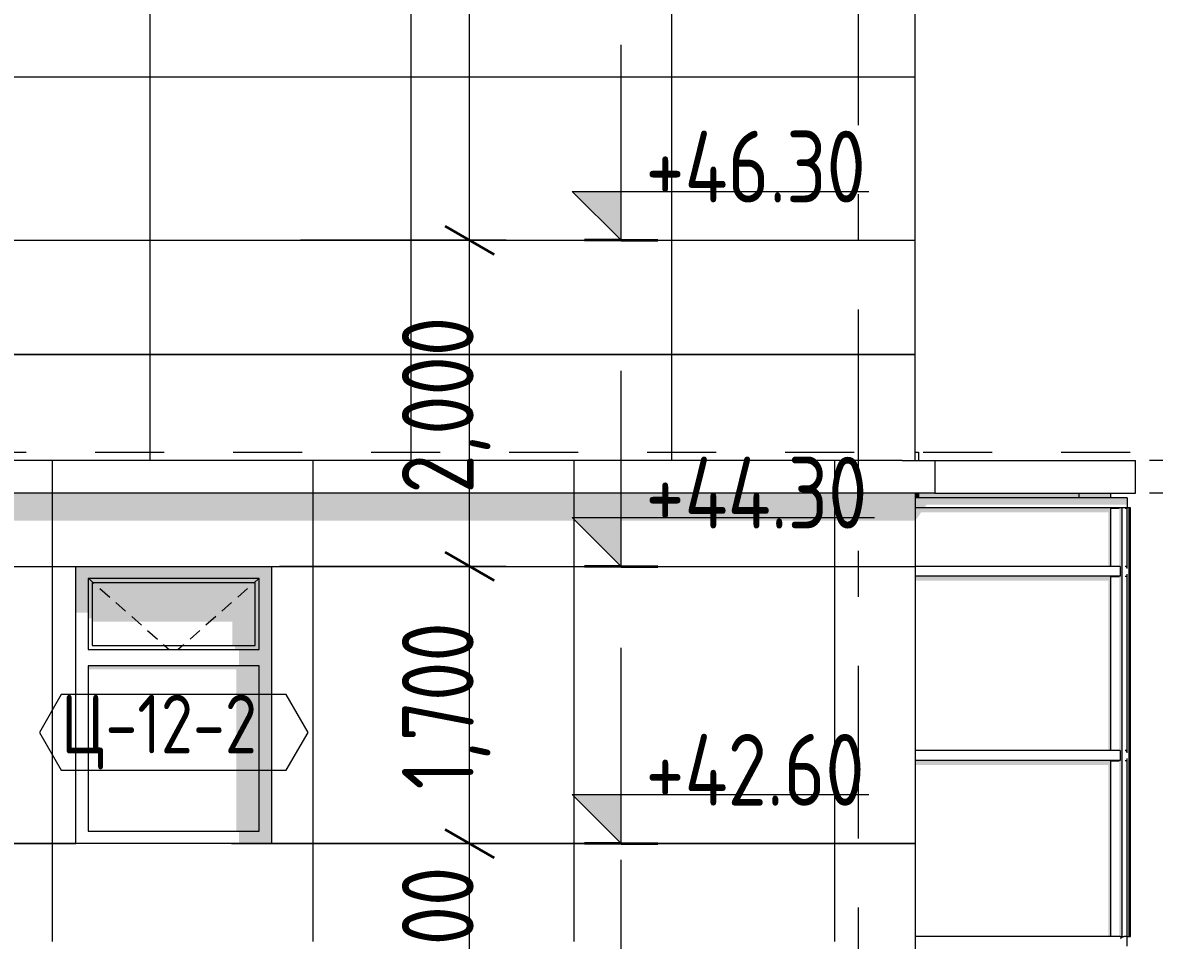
# Model space of a CAD drawing. Header units: millimetres. Extents: x 18162 to 7085488, y 72188 to 247925.
# Drawn here: x 6571877 to 6578820, y 152348 to 157977 of the extents above; entities that cross this region are included whole.
import ezdxf
from ezdxf.enums import TextEntityAlignment as Align

# ---------------------------------------------------------------- set-up
doc = ezdxf.new("R2010")
doc.units = ezdxf.units.MM
doc.header["$MEASUREMENT"] = 0
doc.linetypes.add('Dashed', pattern=[423.333333, 211.666667, -211.666667])
doc.linetypes.add('Double Dashed', pattern=[1093.611073, 529.166651, -211.666656, 141.111112, -211.666656])
for name, color, linetype in [('Archicad Windows', 7, 'Continuous'), ('Finish - Wall', 7, 'Continuous'), ('Structural - Bearing', 7, 'Continuous'), ('Structural - Grid', 7, 'Continuous')]:
    doc.layers.add(name, color=color, linetype=linetype)
doc.styles.add('GENERATED_STYLE_3', font='', dxfattribs={"width": 0.8})
doc.styles.get('GENERATED_STYLE_3').set_extended_font_data('ISOCPEUR MON')
doc.dimstyles.new('GENERATED_STYLE__32', dxfattribs={"dimtxt": 440.00001, "dimasz": 228, "dimexe": 0.18, "dimexo": 50, "dimgap": 0, "dimtad": 1, "dimdec": 0, "dimzin": 0, "dimdsep": 46, "dimtxsty": 'GENERATED_STYLE_3', "dimblk": 'ARROWHEAD_2', "dimblk1": 'ARROWHEAD_2', "dimblk2": 'ARROWHEAD_2', "dimcen": 0.09, "dimclrd": 13, "dimclre": 13, "dimclrt": 13, "dimadec": 0, "dimazin": 0, "dimtfac": 1, "dimtdec": 4, "dimtmove": 0, "dimatfit": 3, "dimfxl": 1, "dimtolj": 1, "dimtzin": 0, "dimarcsym": 0})
doc.dimstyles.new('GENERATED_STYLE__33', dxfattribs={"dimtxt": 440.00001, "dimasz": 228, "dimexe": 0.18, "dimexo": 20220.414063, "dimgap": 0, "dimtad": 1, "dimdec": 0, "dimzin": 0, "dimdsep": 46, "dimtxsty": 'GENERATED_STYLE_3', "dimblk": 'ARROWHEAD_2', "dimblk1": 'ARROWHEAD_2', "dimblk2": 'ARROWHEAD_2', "dimcen": 0.09, "dimclrd": 13, "dimclre": 13, "dimclrt": 13, "dimadec": 0, "dimazin": 0, "dimtfac": 1, "dimtdec": 4, "dimtmove": 0, "dimatfit": 3, "dimfxl": 1, "dimtolj": 1, "dimtzin": 0, "dimarcsym": 0})
doc.dimstyles.new('GENERATED_STYLE__35', dxfattribs={"dimtxt": 440.00001, "dimasz": 228, "dimexe": 0.18, "dimexo": 20340.684391, "dimgap": 0, "dimtad": 1, "dimdec": 0, "dimzin": 0, "dimdsep": 46, "dimtxsty": 'GENERATED_STYLE_3', "dimblk": 'ARROWHEAD_2', "dimblk1": 'ARROWHEAD_2', "dimblk2": 'ARROWHEAD_2', "dimcen": 0.09, "dimclrd": 13, "dimclre": 13, "dimclrt": 13, "dimadec": 0, "dimazin": 0, "dimtfac": 1, "dimtdec": 4, "dimtmove": 0, "dimatfit": 3, "dimfxl": 1, "dimtolj": 1, "dimtzin": 0, "dimarcsym": 0})
doc.dimstyles.new('GENERATED_STYLE__36', dxfattribs={"dimtxt": 440.00001, "dimasz": 228, "dimexe": 0.18, "dimexo": 20340.414114, "dimgap": 0, "dimtad": 1, "dimdec": 0, "dimzin": 0, "dimdsep": 46, "dimtxsty": 'GENERATED_STYLE_3', "dimblk": 'ARROWHEAD_2', "dimblk1": 'ARROWHEAD_2', "dimblk2": 'ARROWHEAD_2', "dimcen": 0.09, "dimclrd": 13, "dimclre": 13, "dimclrt": 13, "dimadec": 0, "dimazin": 0, "dimtfac": 1, "dimtdec": 4, "dimtmove": 0, "dimatfit": 3, "dimfxl": 1, "dimtolj": 1, "dimtzin": 0, "dimarcsym": 0})
doc.dimstyles.new('GENERATED_STYLE__39', dxfattribs={"dimtxt": 440.00001, "dimasz": 228, "dimexe": 0.18, "dimexo": 20256.234337, "dimgap": 0, "dimtad": 1, "dimdec": 0, "dimzin": 0, "dimdsep": 46, "dimtxsty": 'GENERATED_STYLE_3', "dimblk": 'ARROWHEAD_2', "dimblk1": 'ARROWHEAD_2', "dimblk2": 'ARROWHEAD_2', "dimcen": 0.09, "dimclrd": 13, "dimclre": 13, "dimclrt": 13, "dimadec": 0, "dimazin": 0, "dimtfac": 1, "dimtdec": 4, "dimtmove": 0, "dimatfit": 3, "dimfxl": 1, "dimtolj": 1, "dimtzin": 0, "dimarcsym": 0})
doc.dimstyles.new('GENERATED_STYLE__40', dxfattribs={"dimtxt": 440.00001, "dimasz": 228, "dimexe": 0.18, "dimexo": 20255.964059, "dimgap": 0, "dimtad": 1, "dimdec": 0, "dimzin": 0, "dimdsep": 46, "dimtxsty": 'GENERATED_STYLE_3', "dimblk": 'ARROWHEAD_2', "dimblk1": 'ARROWHEAD_2', "dimblk2": 'ARROWHEAD_2', "dimcen": 0.09, "dimclrd": 13, "dimclre": 13, "dimclrt": 13, "dimadec": 0, "dimazin": 0, "dimtfac": 1, "dimtdec": 4, "dimtmove": 0, "dimatfit": 3, "dimfxl": 1, "dimtolj": 1, "dimtzin": 0, "dimarcsym": 0})
doc.dimstyles.new('GENERATED_STYLE__41', dxfattribs={"dimtxt": 440.00001, "dimasz": 228, "dimexe": 0.18, "dimexo": 18955.962133, "dimgap": 0, "dimtad": 1, "dimdec": 0, "dimzin": 0, "dimdsep": 46, "dimtxsty": 'GENERATED_STYLE_3', "dimblk": 'ARROWHEAD_2', "dimblk1": 'ARROWHEAD_2', "dimblk2": 'ARROWHEAD_2', "dimcen": 0.09, "dimclrd": 13, "dimclre": 13, "dimclrt": 13, "dimadec": 0, "dimazin": 0, "dimtfac": 1, "dimtdec": 4, "dimtmove": 0, "dimatfit": 3, "dimfxl": 1, "dimtolj": 1, "dimtzin": 0, "dimarcsym": 0})

# ---------------------------------------------------------------- blocks, each defined once
blk = doc.blocks.new('*X3218', base_point=(6480357.9, 110341.8))
at = {"layer": 'Structural - Bearing', "color": 8, "linetype": 'Continuous', "lineweight": 13}
for p, q in [((6577303.6, 154641.8), (6577353.6, 154641.8)), ((6577303.6, 152941.8), (6577353.6, 152941.8)), ((6577353.6, 152941.8), (6577303.6, 152941.8))]:
    blk.add_line(p, q, dxfattribs=at)
blk = doc.blocks.new('*X3222', base_point=(6480357.9, 110341.8))
at = {"layer": 'Structural - Bearing', "color": 8, "linetype": 'Continuous', "lineweight": 13}
for p, q in [((6572057.9, 155091.8), (6572057.9, 152941.8)), ((6573657.9, 155091.8), (6573657.9, 152941.8)), ((6575257.9, 155091.8), (6575257.9, 152941.8)), ((6576857.9, 155091.8), (6576857.9, 152941.8)), ((6571557.9, 154641.8), (6572057.9, 154641.8)), ((6572057.9, 154641.8), (6572203.6, 154641.8)), ((6573403.6, 154641.8), (6573657.9, 154641.8)), ((6573657.9, 154641.8), (6574757.9, 154641.8)), ((6574757.9, 154641.8), (6575257.9, 154641.8)), ((6575257.9, 154641.8), (6576357.9, 154641.8)), ((6576357.9, 154641.8), (6576857.9, 154641.8)), ((6576857.9, 154641.8), (6577303.6, 154641.8)), ((6572057.9, 152941.8), (6571557.9, 152941.8)), ((6571557.9, 152941.8), (6572057.9, 152941.8)), ((6572057.9, 152941.8), (6572203.6, 152941.8)), ((6572057.9, 152941.8), (6572057.9, 152341.8)), ((6572203.6, 152941.8), (6572057.9, 152941.8)), ((6573157.9, 152941.8), (6573657.9, 152941.8)), ((6573657.9, 152941.8), (6573403.6, 152941.8)), ((6573657.9, 152941.8), (6574757.9, 152941.8)), ((6573657.9, 152941.8), (6573657.9, 152341.8)), ((6574757.9, 152941.8), (6573657.9, 152941.8)), ((6575257.9, 152941.8), (6574757.9, 152941.8)), ((6574757.9, 152941.8), (6575257.9, 152941.8)), ((6575257.9, 152941.8), (6576357.9, 152941.8)), ((6575257.9, 152941.8), (6575257.9, 152341.8)), ((6576357.9, 152941.8), (6575257.9, 152941.8)), ((6576857.9, 152941.8), (6576357.9, 152941.8)), ((6576357.9, 152941.8), (6576857.9, 152941.8)), ((6576857.9, 152941.8), (6577303.6, 152941.8)), ((6576857.9, 152941.8), (6576857.9, 152341.8)), ((6577303.6, 152941.8), (6576857.9, 152941.8))]:
    blk.add_line(p, q, dxfattribs=at)
blk = doc.blocks.new('*X3229', base_point=(6480357.9, 110341.8))
at = {"layer": 'Structural - Bearing', "color": 8, "linetype": 'Continuous', "lineweight": 13}
for p, q in [((6572057.9, 155291.8), (6572057.9, 155091.8)), ((6573657.9, 155291.8), (6573657.9, 155091.8)), ((6575257.9, 155291.8), (6575257.9, 155091.8)), ((6576857.9, 155291.8), (6576857.9, 155091.8))]:
    blk.add_line(p, q, dxfattribs=at)
blk = doc.blocks.new('*X3243', base_point=(6480357.9, 110341.8))
at = {"layer": 'Structural - Bearing', "color": 7, "linetype": 'Continuous', "lineweight": 9}
for p, q in [((6572657.9, 156641.8), (6572657.9, 155941.8)), ((6574257.9, 156641.8), (6574257.9, 155941.8)), ((6575857.9, 156641.8), (6575857.9, 155941.8)), ((6572657.9, 155941.8), (6571557.9, 155941.8)), ((6571557.9, 155941.8), (6572657.9, 155941.8)), ((6572657.9, 155941.8), (6573157.9, 155941.8)), ((6572657.9, 155941.8), (6572657.9, 155341.8)), ((6573157.9, 155941.8), (6572657.9, 155941.8)), ((6574257.9, 155941.8), (6573157.9, 155941.8)), ((6573157.9, 155941.8), (6574257.9, 155941.8)), ((6574257.9, 155941.8), (6574757.9, 155941.8)), ((6574257.9, 155941.8), (6574257.9, 155341.8)), ((6574757.9, 155941.8), (6574257.9, 155941.8)), ((6575857.9, 155941.8), (6574757.9, 155941.8)), ((6574757.9, 155941.8), (6575857.9, 155941.8)), ((6575857.9, 155941.8), (6576357.9, 155941.8)), ((6575857.9, 155941.8), (6575857.9, 155341.8)), ((6576357.9, 155941.8), (6575857.9, 155941.8)), ((6577353.6, 155941.8), (6576357.9, 155941.8)), ((6576357.9, 155941.8), (6577353.6, 155941.8)), ((6572657.9, 155341.8), (6572657.9, 155291.8)), ((6574257.9, 155341.8), (6574257.9, 155291.8)), ((6575857.9, 155341.8), (6575857.9, 155291.8))]:
    blk.add_line(p, q, dxfattribs=at)
blk = doc.blocks.new('*X3269', base_point=(6480357.9, 110341.8))
at = {"layer": 'Structural - Bearing', "color": 7, "linetype": 'Continuous', "lineweight": 9}
for p, q in [((6572657.9, 158341.8), (6572657.9, 156641.8)), ((6574257.9, 158341.8), (6574257.9, 156641.8)), ((6575857.9, 158341.8), (6575857.9, 156641.8)), ((6572657.9, 157641.8), (6571673.6, 157641.8)), ((6573157.9, 157641.8), (6572657.9, 157641.8)), ((6574257.9, 157641.8), (6573157.9, 157641.8)), ((6574757.9, 157641.8), (6574257.9, 157641.8)), ((6575857.9, 157641.8), (6574757.9, 157641.8)), ((6576357.9, 157641.8), (6575857.9, 157641.8)), ((6577353.6, 157641.8), (6576357.9, 157641.8))]:
    blk.add_line(p, q, dxfattribs=at)
blk = doc.blocks.new('*D3405', base_point=(6480357.9, 110341.8))
at = {"color": 12, "linetype": 'Continuous', "lineweight": 35}
for p, q in [((6574468.7, 153028.4), (6574768.7, 152855.2)), ((6574468.7, 151728.4), (6574768.7, 151555.2))]:
    blk.add_line(p, q, dxfattribs=at)
at = {"color": 13, "linetype": 'Continuous', "lineweight": 13}
for p, q in [((6574843.7, 152941.8), (6573453.6, 152941.8)), ((6574618.7, 151641.8), (6574618.7, 152941.8)), ((6574843.7, 151641.8), (6573453.6, 151641.8))]:
    blk.add_line(p, q, dxfattribs=at)
at = {"color": 13, "lineweight": 13, "insert": (6574746.3, 151773.6), "char_height": 440, "attachment_point": 7, "rotation": 90, "style": 'GENERATED_STYLE_3'}
blk.add_mtext('\\A1;{\\pql;\\fISOCPEUR MON|b0|i0|c0|p0;\\W0.800000;1,300}', dxfattribs=at)
blk = doc.blocks.new('ARROWHEAD_2')
at = {"color": 0, "linetype": 'Continuous', "lineweight": 0}
for p, q in [((-0.378, -0.655), (0.378, 0.655)), ((0, 0), (-1, 0))]:
    blk.add_line(p, q, dxfattribs=at)
blk = doc.blocks.new('*D3406', base_point=(6480357.9, 110341.8))
at = {"color": 12, "linetype": 'Continuous', "lineweight": 35}
for p, q in [((6574468.7, 154728.4), (6574768.7, 154555.2)), ((6574468.7, 153028.4), (6574768.7, 152855.2))]:
    blk.add_line(p, q, dxfattribs=at)
at = {"color": 13, "linetype": 'Continuous', "lineweight": 13}
for p, q in [((6574843.7, 154641.8), (6573453.6, 154641.8)), ((6574618.7, 152941.8), (6574618.7, 154641.8)), ((6574843.7, 152941.8), (6573453.6, 152941.8))]:
    blk.add_line(p, q, dxfattribs=at)
at = {"color": 13, "lineweight": 13, "insert": (6574746.3, 153273.6), "char_height": 440, "attachment_point": 7, "rotation": 90, "style": 'GENERATED_STYLE_3'}
blk.add_mtext('\\A1;{\\pql;\\fISOCPEUR MON|b0|i0|c0|p0;\\W0.800000;1,700}', dxfattribs=at)
blk = doc.blocks.new('*D3407', base_point=(6480357.9, 110341.8))
at = {"color": 12, "linetype": 'Continuous', "lineweight": 35}
for p, q in [((6574468.7, 156728.4), (6574768.7, 156555.2)), ((6574468.7, 154728.4), (6574768.7, 154555.2))]:
    blk.add_line(p, q, dxfattribs=at)
at = {"color": 13, "linetype": 'Continuous', "lineweight": 13}
for p, q in [((6574843.7, 156641.8), (6573581.5, 156641.8)), ((6574618.7, 154641.8), (6574618.7, 156641.8)), ((6574843.7, 154641.8), (6573453.6, 154641.8))]:
    blk.add_line(p, q, dxfattribs=at)
at = {"color": 13, "lineweight": 13, "insert": (6574746.3, 155088.5), "char_height": 440, "attachment_point": 7, "rotation": 90, "style": 'GENERATED_STYLE_3'}
blk.add_mtext('\\A1;{\\pql;\\fISOCPEUR MON|b0|i0|c0|p0;\\W0.800000;2,000}', dxfattribs=at)
blk = doc.blocks.new('*D3408', base_point=(6480357.9, 110341.8))
at = {"color": 13, "linetype": 'Continuous', "lineweight": 13}
for p, q in [((6574618.7, 160791.8), (6574618.7, 160938.5)), ((6574843.7, 160791.8), (6573803.1, 160791.8)), ((6574618.7, 156641.8), (6574618.7, 160791.8)), ((6574843.7, 156641.8), (6573581.5, 156641.8))]:
    blk.add_line(p, q, dxfattribs=at)
at = {"color": 12, "linetype": 'Continuous', "lineweight": 35}
for p, q in [((6574768.7, 160705.2), (6574468.7, 160878.4)), ((6574468.7, 156728.4), (6574768.7, 156555.2))]:
    blk.add_line(p, q, dxfattribs=at)
at = {"color": 13, "lineweight": 13, "insert": (6574746.3, 158181.1), "char_height": 440, "attachment_point": 7, "rotation": 90, "style": 'GENERATED_STYLE_3'}
blk.add_mtext('\\A1;{\\pql;\\fISOCPEUR MON|b0|i0|c0|p0;\\W0.800000;4,150}', dxfattribs=at)
blk = doc.blocks.new('*D3448', base_point=(6480357.9, 110341.8))
at = {"color": 12, "linetype": 'Continuous', "lineweight": 35}
for p, q in [((6581093.6, 152378.4), (6581393.6, 152205.2)), ((6581093.6, 152178.4), (6581393.6, 152005.2))]:
    blk.add_line(p, q, dxfattribs=at)
at = {"color": 13, "linetype": 'Continuous', "lineweight": 13}
for p, q in [((6581243.6, 152091.8), (6581243.6, 152291.8)), ((6581468.6, 152091.8), (6578874, 152091.8)), ((6581243.6, 149291.8), (6581243.6, 152091.8))]:
    blk.add_line(p, q, dxfattribs=at)
blk = doc.blocks.new('*D3449', base_point=(6480357.9, 110341.8))
at = {"color": 12, "linetype": 'Continuous', "lineweight": 35}
for p, q in [((6581093.6, 155178.4), (6581393.6, 155005.2)), ((6581093.6, 152378.4), (6581393.6, 152205.2))]:
    blk.add_line(p, q, dxfattribs=at)
at = {"color": 13, "linetype": 'Continuous', "lineweight": 13}
for p, q in [((6581468.6, 155091.8), (6578874, 155091.8)), ((6581243.6, 152291.8), (6581243.6, 155091.8)), ((6581468.6, 152291.8), (6578874, 152291.8)), ((6581243.6, 152091.8), (6581243.6, 152291.8))]:
    blk.add_line(p, q, dxfattribs=at)
at = {"color": 13, "lineweight": 13, "char_height": 440, "attachment_point": 7, "rotation": 90, "style": 'GENERATED_STYLE_3'}
for s, insert in [('\\A1;{\\pql;\\fISOCPEUR MON|b0|i0|c0|p0;\\W0.800000;200}', (6581283.3, 154267.4)), ('\\A1;{\\pql;\\fISOCPEUR MON|b0|i0|c0|p0;\\W0.800000;2,800}', (6581371.1, 152769.7))]:
    blk.add_mtext(s, dxfattribs=dict(at, insert=insert))
blk = doc.blocks.new('*D3450', base_point=(6480357.9, 110341.8))
at = {"color": 12, "linetype": 'Continuous', "lineweight": 35}
for p, q in [((6581093.6, 155378.4), (6581393.6, 155205.2)), ((6581093.6, 155178.4), (6581393.6, 155005.2))]:
    blk.add_line(p, q, dxfattribs=at)
at = {"color": 13, "linetype": 'Continuous', "lineweight": 13}
blk.add_line((6581243.6, 155091.8), (6581243.6, 155291.8), dxfattribs=at)
blk = doc.blocks.new('*D3451', base_point=(6480357.9, 110341.8))
at = {"color": 12, "linetype": 'Continuous', "lineweight": 35}
for p, q in [((6581093.6, 159728.4), (6581393.6, 159555.2)), ((6581093.6, 155378.4), (6581393.6, 155205.2))]:
    blk.add_line(p, q, dxfattribs=at)
at = {"color": 13, "linetype": 'Continuous', "lineweight": 13}
for p, q in [((6581243.6, 155291.8), (6581243.6, 159641.8)), ((6581468.6, 155291.8), (6578874, 155291.8)), ((6581243.6, 155091.8), (6581243.6, 155291.8))]:
    blk.add_line(p, q, dxfattribs=at)
at = {"color": 13, "lineweight": 13, "char_height": 440, "attachment_point": 7, "rotation": 90, "style": 'GENERATED_STYLE_3'}
for s, insert in [('\\A1;{\\pql;\\fISOCPEUR MON|b0|i0|c0|p0;\\W0.800000;200}', (6581283.3, 158817.4)), ('\\A1;{\\pql;\\fISOCPEUR MON|b0|i0|c0|p0;\\W0.800000;4,350}', (6581371.1, 156527.1))]:
    blk.add_mtext(s, dxfattribs=dict(at, insert=insert))
blk = doc.blocks.new('*D3452', base_point=(6480357.9, 110341.8))
at = {"color": 12, "linetype": 'Continuous', "lineweight": 35}
for p, q in [((6581093.6, 159928.4), (6581393.6, 159755.2)), ((6581093.6, 159728.4), (6581393.6, 159555.2))]:
    blk.add_line(p, q, dxfattribs=at)
at = {"color": 13, "linetype": 'Continuous', "lineweight": 13}
for p, q in [((6581468.6, 159841.8), (6578874, 159841.8)), ((6581243.6, 159641.8), (6581243.6, 159841.8)), ((6581468.6, 159641.8), (6578874, 159641.8)), ((6581243.6, 155291.8), (6581243.6, 159641.8))]:
    blk.add_line(p, q, dxfattribs=at)
blk = doc.blocks.new('*D3459', base_point=(6480357.9, 110341.8))
at = {"color": 12, "linetype": 'Continuous', "lineweight": 35}
for p, q in [((6582002.7, 155178.4), (6582302.7, 155005.2)), ((6582002.7, 149378.4), (6582302.7, 149205.2))]:
    blk.add_line(p, q, dxfattribs=at)
at = {"color": 13, "linetype": 'Continuous', "lineweight": 13}
for p, q in [((6582377.7, 155091.8), (6578789.6, 155091.8)), ((6582152.7, 149291.8), (6582152.7, 155091.8))]:
    blk.add_line(p, q, dxfattribs=at)
at = {"color": 13, "lineweight": 13, "char_height": 440, "attachment_point": 7, "rotation": 90, "style": 'GENERATED_STYLE_3'}
for s, insert in [('\\A1;{\\pql;\\fISOCPEUR MON|b0|i0|c0|p0;\\W0.800000;200}', (6582192.4, 154267.4)), ('\\A1;{\\pql;\\fISOCPEUR MON|b0|i0|c0|p0;\\W0.800000;5,800}', (6582280.3, 151269.7))]:
    blk.add_mtext(s, dxfattribs=dict(at, insert=insert))
blk = doc.blocks.new('*D3460', base_point=(6480357.9, 110341.8))
at = {"color": 12, "linetype": 'Continuous', "lineweight": 35}
for p, q in [((6582002.7, 155378.4), (6582302.7, 155205.2)), ((6582002.7, 155178.4), (6582302.7, 155005.2))]:
    blk.add_line(p, q, dxfattribs=at)
at = {"color": 13, "linetype": 'Continuous', "lineweight": 13}
blk.add_line((6582152.7, 155091.8), (6582152.7, 155291.8), dxfattribs=at)
blk = doc.blocks.new('*D3461', base_point=(6480357.9, 110341.8))
at = {"color": 12, "linetype": 'Continuous', "lineweight": 35}
for p, q in [((6582002.7, 159728.4), (6582302.7, 159555.2)), ((6582002.7, 155378.4), (6582302.7, 155205.2))]:
    blk.add_line(p, q, dxfattribs=at)
at = {"color": 13, "linetype": 'Continuous', "lineweight": 13}
for p, q in [((6582152.7, 155291.8), (6582152.7, 159641.8)), ((6582377.7, 155291.8), (6578789.6, 155291.8)), ((6582152.7, 155091.8), (6582152.7, 155291.8))]:
    blk.add_line(p, q, dxfattribs=at)
at = {"color": 13, "lineweight": 13, "char_height": 440, "attachment_point": 7, "rotation": 90, "style": 'GENERATED_STYLE_3'}
for s, insert in [('\\A1;{\\pql;\\fISOCPEUR MON|b0|i0|c0|p0;\\W0.800000;200}', (6582192.4, 158817.4)), ('\\A1;{\\pql;\\fISOCPEUR MON|b0|i0|c0|p0;\\W0.800000;4,350}', (6582280.3, 156527.1))]:
    blk.add_mtext(s, dxfattribs=dict(at, insert=insert))
blk = doc.blocks.new('*D3462', base_point=(6480357.9, 110341.8))
at = {"color": 13, "linetype": 'Continuous', "lineweight": 13}
for p, q in [((6582152.7, 159841.8), (6582152.7, 159988.5)), ((6582377.7, 159841.8), (6578789.6, 159841.8)), ((6582152.7, 159641.8), (6582152.7, 159841.8)), ((6582377.7, 159641.8), (6578789.6, 159641.8)), ((6582152.7, 155291.8), (6582152.7, 159641.8))]:
    blk.add_line(p, q, dxfattribs=at)
at = {"color": 12, "linetype": 'Continuous', "lineweight": 35}
for p, q in [((6582302.7, 159755.2), (6582002.7, 159928.4)), ((6582002.7, 159728.4), (6582302.7, 159555.2))]:
    blk.add_line(p, q, dxfattribs=at)
blk = doc.blocks.new('*D3463', base_point=(6480357.9, 110341.8))
at = {"color": 12, "linetype": 'Continuous', "lineweight": 35}
for p, q in [((6582911.8, 160878.4), (6583211.8, 160705.2)), ((6582911.8, 110008.4), (6583211.8, 109835.2))]:
    blk.add_line(p, q, dxfattribs=at)
at = {"color": 13, "linetype": 'Continuous', "lineweight": 13}
for p, q in [((6583286.8, 160791.8), (6577609.6, 160791.8)), ((6583061.8, 109921.8), (6583061.8, 160791.8)), ((6583286.8, 109921.8), (6578912.5, 109921.8)), ((6583061.8, 109775.1), (6583061.8, 109921.8))]:
    blk.add_line(p, q, dxfattribs=at)
at = {"color": 13, "lineweight": 13, "insert": (6583189.4, 134680.6), "char_height": 440, "attachment_point": 7, "rotation": 90, "style": 'GENERATED_STYLE_3'}
blk.add_mtext('\\A1;{\\pql;\\fISOCPEUR MON|b0|i0|c0|p0;\\W0.800000;50,870}', dxfattribs=at)
blk = doc.blocks.new('Label_319_2', base_point=(6572803.6, 153388.9))
at = {"color": 13, "linetype": 'Continuous', "lineweight": 13, "flags": 128}
blk.add_lwpolyline([(6571979.7, 153623.2), (6572113.8, 153390.9), (6573493.4, 153390.9), (6573627.5, 153623.2), (6573493.4, 153855.5), (6572113.8, 153855.5)], close=True, dxfattribs=at)
at = {"color": 13, "lineweight": 13, "insert": (6572113.8, 153854.7), "char_height": 360, "attachment_point": 1, "style": 'GENERATED_STYLE_3'}
blk.add_mtext('\\A1;{\\pql;\\pt0,253000;\\fISOCPEUR MON|b0|i0|c0|p0;\\W0.800000;Ц-12-2\\fISOCPEUR MON|b0|i0|c0|p0;\\W0.800000;\\A1{\\H.66x;\\S^  ;}\\fISOCPEUR MON|b0|i0|c0|p0;\\W0.800000;\\fISOCPEUR MON|b0|i0|c0|p0;\\W0.800000;\\A1{\\H.66x;\\S^  ;}\\fISOCPEUR MON|b0|i0|c0|p0;\\W0.800000; \\fISOCPEUR MON|b0|i0|c0|p0;\\W0.800000;\\fISOCPEUR MON|b0|i0|c0|p0;\\W0.800000;\\fISOCPEUR MON|b0|i0|c0|p0;\\W0.800000;\\fISOCPEUR MON|b0|i0|c0|p0;\\W0.800000;\\fISOCPEUR MON|b0|i0|c0|p0;\\W0.800000;\\fISOCPEUR MON|b0|i0|c0|p0;\\W0.800000;\\fISOCPEUR MON|b0|i0|c0|p0;\\W0.800000;\\fISOCPEUR MON|b0|i0|c0|p0;\\W0.800000;\\fISOCPEUR MON|b0|i0|c0|p0;\\W0.800000;\\fISOCPEUR MON|b0|i0|c0|p0;\\W0.800000;\\fISOCPEUR MON|b0|i0|c0|p0;\\W0.800000;\\fISOCPEUR MON|b0|i0|c0|p0;\\W0.800000;\\fISOCPEUR MON|b0|i0|c0|p0;\\W0.800000;\\fISOCPEUR MON|b0|i0|c0|p0;\\W0.800000;\\fISOCPEUR MON|b0|i0|c0|p0;\\W0.800000;\\fISOCPEUR MON|b0|i0|c0|p0;\\W0.800000;\\fISOCPEUR MON|b0|i0|c0|p0;\\W0.800000;\\fISOCPEUR MON|b0|i0|c0|p0;\\W0.800000;\\fISOCPEUR MON|b0|i0|c0|p0;\\W0.800000;\\fISOCPEUR MON|b0|i0|c0|p0;\\W0.800000;\\fISOCPEUR MON|b0|i0|c0|p0;\\W0.800000;\\fISOCPEUR MON|b0|i0|c0|p0;\\W0.800000;\\fISOCPEUR MON|b0|i0|c0|p0;\\W0.800000;\\fISOCPEUR MON|b0|i0|c0|p0;\\W0.800000;\\fISOCPEUR MON|b0|i0|c0|p0;\\W0.800000;\\fISOCPEUR MON|b0|i0|c0|p0;\\W0.800000;\\fISOCPEUR MON|b0|i0|c0|p0;\\W0.800000;\\fISOCPEUR MON|b0|i0|c0|p0;\\W0.800000;\\fISOCPEUR MON|b0|i0|c0|p0;\\W0.800000;\\fISOCPEUR MON|b0|i0|c0|p0;\\W0.800000;\\fISOCPEUR MON|b0|i0|c0|p0;\\W0.800000;\\fISOCPEUR MON|b0|i0|c0|p0;\\W0.800000;\\fISOCPEUR MON|b0|i0|c0|p0;\\W0.800000;\\fISOCPEUR MON|b0|i0|c0|p0;\\W0.800000;\\fISOCPEUR MON|b0|i0|c0|p0;\\W0.800000;\\fISOCPEUR MON|b0|i0|c0|p0;\\W0.800000;\\fISOCPEUR MON|b0|i0|c0|p0;\\W0.800000;\\fISOCPEUR MON|b0|i0|c0|p0;\\W0.800000;\\fISOCPEUR MON|b0|i0|c0|p0;\\W0.800000;\\fISOCPEUR MON|b0|i0|c0|p0;\\W0.800000;\\fISOCPEUR MON|b0|i0|c0|p0;\\W0.800000;\\fISOCPEUR MON|b0|i0|c0|p0;\\W0.800000;\\fISOCPEUR MON|b0|i0|c0|p0;\\W0.800000;}', dxfattribs=at)
blk = doc.blocks.new('Standard grid marker[387]_2', base_point=(6577003.6, 170341.8))
at = {"layer": 'Structural - Grid', "color": 13, "linetype": 'Double Dashed', "lineweight": 13, "ltscale": 2}
blk.add_line((6577003.6, 169341.8), (6577003.6, 105841.8), dxfattribs=at)
at = {"layer": 'Structural - Grid', "color": 13, "lineweight": 13, "style": 'GENERATED_STYLE_3'}
blk.add_attdef('AC_MarkerText_1', text='', height=500, rotation=360, dxfattribs=at).set_placement((6577003.6, 104491.8), align=Align.TOP_CENTER)

msp = doc.modelspace()

# ---------------------------------------------------------------- hatches: boundary and pattern name
at = {"linetype": 'Continuous', "lineweight": 13}
for points in [[(6575547.9, 156641.8), (6575547.9, 156941.8), (6575247.9, 156941.8)], [(6575547.9, 154641.8), (6575547.9, 154941.8), (6575247.9, 154941.8)], [(6575547.9, 152941.8), (6575547.9, 153241.8), (6575247.9, 153241.8)]]:
    msp.add_hatch(color=13, dxfattribs=at).paths.add_polyline_path(points)
at = {"layer": 'Archicad Windows', "linetype": 'Continuous', "lineweight": 0}
for points in [[(6573403.6, 154641.8), (6572203.6, 154641.8), (6572203.6, 154566.8), (6572278.6, 154566.8), (6573328.6, 154566.8), (6573403.6, 154566.8)], [(6572203.6, 154566.8), (6572203.6, 154358.9), (6572278.6, 154358.9), (6572278.6, 154566.8)], [(6573328.6, 154566.8), (6572278.6, 154566.8), (6572278.6, 154541.8), (6572303.6, 154541.8), (6573303.6, 154541.8), (6573328.6, 154541.8)], [(6573328.6, 154031.8), (6573328.6, 153016.8), (6573403.6, 153016.8), (6573403.6, 154566.8), (6573328.6, 154566.8), (6573328.6, 154131.8)], [(6572278.6, 154541.8), (6572278.6, 154323.6), (6572303.6, 154323.6), (6572303.6, 154541.8)], [(6573303.6, 154541.8), (6572303.6, 154541.8), (6572303.6, 154302.4), (6573163.6, 154302.4), (6573163.6, 154156.8), (6573303.6, 154156.8)], [(6573303.6, 154156.8), (6573328.6, 154156.8), (6573328.6, 154541.8), (6573303.6, 154541.8)], [(6573328.6, 154156.8), (6573178.6, 154156.8), (6573178.6, 154131.8), (6573328.6, 154131.8)], [(6573203.6, 154131.8), (6573203.6, 154031.8), (6573328.6, 154031.8), (6573328.6, 154131.8)], [(6573328.6, 154031.8), (6572278.6, 154031.8), (6572278.6, 154010.6), (6573188.6, 154010.6), (6573188.6, 153016.8), (6573328.6, 153016.8)], [(6573403.6, 153016.8), (6573203.6, 153016.8), (6573203.6, 152941.8), (6573403.6, 152941.8)]]:
    msp.add_hatch(color=49, dxfattribs=at).paths.add_polyline_path(points)
at = {"layer": 'Finish - Wall', "linetype": 'Continuous', "lineweight": 0}
for points in [[(6577353.6, 155061.8), (6577353.6, 155001.8), (6577409.7, 155001.8), (6577423.3, 155021.1), (6578653.6, 155021.1), (6578653.6, 155061.8)], [(6578553.6, 155001.8), (6577353.6, 155001.8), (6577353.6, 154922.5), (6577389.7, 154973.5), (6578538.6, 154973.5), (6578538.6, 154641.8), (6578553.6, 154641.8)], [(6578606.2, 155001.8), (6578553.6, 155001.8), (6578553.6, 154994.7), (6578606.2, 154994.7)], [(6578606.2, 154641.8), (6578611.2, 154641.8), (6578611.2, 154611.8), (6578623.6, 154611.8), (6578623.6, 155001.8), (6578606.2, 155001.8)], [(6578636, 155001.8), (6578641, 154994.7), (6578641, 155001.8)], [(6578641, 155001.8), (6578641, 154994.7), (6578648.6, 154994.7), (6578653.6, 155001.8)], [(6578641, 154641.8), (6578647.3, 154632.9), (6578653.6, 154629.2)], [(6578653.6, 154629.2), (6578653.6, 154641.8), (6578641, 154641.8)], [(6577353.6, 154553.5), (6578538.6, 154553.5), (6578538.6, 153511.8), (6578553.6, 153511.8), (6578553.6, 154581.8), (6577353.6, 154581.8)], [(6578553.6, 154581.8), (6578553.6, 154574.7), (6578606.2, 154574.7), (6578606.2, 154581.8)], [(6578606.2, 153511.8), (6578611.2, 153511.8), (6578611.2, 153481.8), (6578623.6, 153481.8), (6578623.6, 154611.8), (6578611.2, 154611.8), (6578611.2, 154581.8), (6578606.2, 154581.8)], [(6578611.2, 153451.8), (6578606.2, 153451.8), (6578606.2, 152371.8), (6578623.6, 152371.8), (6578623.6, 153481.8), (6578611.2, 153481.8)], [(6578653.6, 153499.2), (6578641, 153511.8), (6578647.3, 153502.9)], [(6578653.6, 153511.8), (6578641, 153511.8), (6578653.6, 153499.2)], [(6577353.6, 153423.5), (6578538.6, 153423.5), (6578538.6, 152371.8), (6578553.6, 152371.8), (6578553.6, 153451.8), (6577353.6, 153451.8)], [(6578606.2, 153451.8), (6578553.6, 153451.8), (6578553.6, 153444.7), (6578606.2, 153444.7)], [(6578611.2, 152371.8), (6578611.2, 152354.2), (6578636, 152371.8)]]:
    msp.add_hatch(color=49, dxfattribs=at).paths.add_polyline_path(points)
at = {"layer": 'Structural - Bearing', "linetype": 'Continuous', "lineweight": 0}
for points in [[(6577303.6, 155091.8), (6569844, 155091.8), (6569844, 154922.7), (6577303.6, 154922.7)], [(6577353.6, 155091.8), (6577303.6, 155091.8), (6577303.6, 154922.7), (6577353.6, 154922.7)], [(6577353.6, 155091.8), (6577353.6, 155061.8), (6577373.6, 155061.8), (6577373.6, 155091.8)], [(6578553.6, 155091.8), (6577373.6, 155091.8), (6577373.6, 155061.8), (6578553.6, 155061.8)]]:
    msp.add_hatch(color=49, dxfattribs=at).paths.add_polyline_path(points)
at = {"layer": 'Structural - Bearing', "linetype": 'Continuous', "lineweight": 9}
h = msp.add_hatch(dxfattribs=at)
h.set_pattern_fill('Grid_100x100_0002', style=0, pattern_type=2)
h.set_pattern_definition([(0, (6480357.9, 110341.8), (0, 1000), []), (90, (6480357.9, 110341.8), (-1000, 0), [])])
h.paths.add_polyline_path([(6578553.6, 155091.8), (6577373.6, 155091.8), (6577373.6, 155061.8), (6578553.6, 155061.8)])

# ---------------------------------------------------------------- linework, layer by layer
at = {"color": 13, "linetype": 'Continuous', "lineweight": 13}
for p, q in [((6575547.9, 156641.8), (6575547.9, 157841.8)), ((6575547.9, 156641.8), (6575247.9, 156941.8)), ((6575247.9, 156941.8), (6575547.9, 156941.8)), ((6575547.9, 156941.8), (6577067.9, 156941.8)), ((6575547.9, 154641.8), (6575547.9, 155841.8)), ((6575547.9, 154641.8), (6575247.9, 154941.8)), ((6575247.9, 154941.8), (6575547.9, 154941.8)), ((6575547.9, 154941.8), (6577103.1, 154941.8)), ((6575547.9, 152941.8), (6575547.9, 154141.8)), ((6575547.9, 152941.8), (6575247.9, 153241.8)), ((6575247.9, 153241.8), (6575547.9, 153241.8)), ((6575547.9, 153241.8), (6577067.9, 153241.8)), ((6575547.9, 151641.8), (6575547.9, 152841.8))]:
    msp.add_line(p, q, dxfattribs=at)
at = {"color": 12, "linetype": 'Continuous', "lineweight": 35}
for p, q in [((6575547.9, 156641.8), (6575322.9, 156641.8)), ((6575547.9, 156641.8), (6575772.9, 156641.8)), ((6575547.9, 154641.8), (6575322.9, 154641.8)), ((6575547.9, 154641.8), (6575772.9, 154641.8)), ((6575547.9, 152941.8), (6575322.9, 152941.8)), ((6575547.9, 152941.8), (6575772.9, 152941.8))]:
    msp.add_line(p, q, dxfattribs=at)
at = {"color": 8, "linetype": 'Dashed', "lineweight": 13, "ltscale": 2}
msp.add_line((6552000.8, 155341.8), (6583543.5, 155341.8), dxfattribs=at)
at = {"layer": 'Archicad Windows', "color": 7, "linetype": 'Continuous', "lineweight": 13}
for p, q in [((6572203.6, 154641.8), (6573403.6, 154641.8)), ((6572203.6, 152941.8), (6572203.6, 154641.8)), ((6573403.6, 154641.8), (6573403.6, 152941.8)), ((6573403.6, 152941.8), (6572203.6, 152941.8))]:
    msp.add_line(p, q, dxfattribs=at)
at = {"layer": 'Archicad Windows', "color": 7, "linetype": 'Continuous', "lineweight": 9}
for p, q in [((6572278.6, 154566.8), (6572278.6, 154131.8)), ((6573328.6, 154566.8), (6572278.6, 154566.8)), ((6572281.9, 154566.8), (6572310.3, 154541.8)), ((6573325.2, 154566.8), (6573296.9, 154541.8)), ((6573328.6, 154131.8), (6573328.6, 154566.8)), ((6572303.6, 154541.8), (6572303.6, 154156.8)), ((6573303.6, 154541.8), (6572303.6, 154541.8)), ((6572310.3, 154541.8), (6572313.6, 154538.9)), ((6572351.1, 154505.8), (6572411.1, 154452.9)), ((6573256.1, 154505.8), (6573196.1, 154452.9)), ((6573296.9, 154541.8), (6573293.6, 154538.9)), ((6573303.6, 154156.8), (6573303.6, 154541.8)), ((6572448.6, 154419.8), (6572508.6, 154366.9)), ((6573158.6, 154419.8), (6573098.6, 154366.9)), ((6572546.1, 154333.8), (6572606.1, 154280.9)), ((6573061.1, 154333.8), (6573001.1, 154280.9)), ((6572643.6, 154247.9), (6572703.6, 154195)), ((6572963.6, 154247.9), (6572903.6, 154195)), ((6572303.6, 154156.8), (6573303.6, 154156.8)), ((6572741.1, 154161.9), (6572743.6, 154159.7)), ((6572743.6, 154159.7), (6572746.9, 154156.8)), ((6572746.9, 154156.8), (6572775.2, 154131.8)), ((6572860.3, 154156.8), (6572831.9, 154131.8)), ((6572863.6, 154159.7), (6572860.3, 154156.8)), ((6572866.1, 154161.9), (6572863.6, 154159.7)), ((6572278.6, 154131.8), (6573328.6, 154131.8)), ((6572278.6, 154031.8), (6572278.6, 153016.8)), ((6573328.6, 154031.8), (6572278.6, 154031.8)), ((6573328.6, 153016.8), (6573328.6, 154031.8)), ((6572278.6, 153016.8), (6573328.6, 153016.8))]:
    msp.add_line(p, q, dxfattribs=at)
at = {"layer": 'Finish - Wall', "color": 7, "linetype": 'Continuous', "lineweight": 9}
for p, q in [((6578653.6, 155061.8), (6577353.6, 155061.8)), ((6578653.6, 155061.8), (6578653.6, 155001.8)), ((6578611.2, 155001.8), (6577353.6, 155001.8)), ((6578553.6, 154641.8), (6578553.6, 155001.8)), ((6578623.6, 155001.8), (6578611.2, 155001.8)), ((6578636, 155001.8), (6578623.6, 155001.8)), ((6578623.6, 154611.8), (6578623.6, 155001.8)), ((6578653.6, 155001.8), (6578636, 155001.8)), ((6578666, 155001.8), (6578653.6, 155001.8)), ((6578653.6, 154641.8), (6578653.6, 155001.8)), ((6578666, 154611.8), (6578666, 155001.8)), ((6578673.1, 155001.8), (6578666, 155001.8)), ((6578673.1, 154611.8), (6578673.1, 155001.8)), ((6578611.2, 154641.8), (6577353.6, 154641.8)), ((6578611.2, 154641.8), (6578611.2, 154581.8)), ((6578653.6, 154641.8), (6578641, 154641.8)), ((6578653.6, 154629.2), (6578653.6, 154641.8)), ((6578611.2, 154581.8), (6577353.6, 154581.8)), ((6578553.6, 153511.8), (6578553.6, 154581.8)), ((6578623.6, 153481.8), (6578623.6, 154611.8)), ((6578641, 154581.8), (6578653.6, 154581.8)), ((6578653.6, 154581.8), (6578653.6, 154594.4)), ((6578653.6, 153511.8), (6578653.6, 154581.8)), ((6578666, 153481.8), (6578666, 154611.8)), ((6578673.1, 153481.8), (6578673.1, 154611.8)), ((6578611.2, 153511.8), (6577353.6, 153511.8)), ((6578611.2, 153511.8), (6578611.2, 153451.8)), ((6578623.6, 152371.8), (6578623.6, 153481.8)), ((6578653.6, 153511.8), (6578641, 153511.8)), ((6578653.6, 153499.2), (6578653.6, 153511.8)), ((6578653.6, 153451.8), (6578653.6, 153464.4)), ((6578666, 152371.8), (6578666, 153481.8)), ((6578673.1, 152371.8), (6578673.1, 153481.8)), ((6578611.2, 153451.8), (6577353.6, 153451.8)), ((6578553.6, 152371.8), (6578553.6, 153451.8)), ((6578641, 153451.8), (6578653.6, 153451.8)), ((6578653.6, 152371.8), (6578653.6, 153451.8)), ((6578611.2, 152371.8), (6577353.6, 152371.8)), ((6578611.2, 152371.8), (6578623.6, 152371.8)), ((6578623.6, 152371.8), (6578636, 152371.8)), ((6578653.6, 152371.8), (6578636, 152371.8)), ((6578653.6, 152311.8), (6578653.6, 152371.8)), ((6578653.6, 152371.8), (6578666, 152371.8)), ((6578666, 152371.8), (6578673.1, 152371.8))]:
    msp.add_line(p, q, dxfattribs=at)
at = {"layer": 'Structural - Bearing', "color": 7, "linetype": 'Continuous', "lineweight": 13}
for p, q in [((6577353.6, 156641.8), (6577353.6, 159291.8)), ((6558653.6, 156641.8), (6577353.6, 156641.8)), ((6577353.6, 155291.8), (6577353.6, 156641.8)), ((6577353.6, 155341.8), (6577373.6, 155341.8)), ((6577373.6, 155341.8), (6577373.6, 155291.8)), ((6577273.3, 155291.8), (6558733.3, 155291.8)), ((6577273.3, 155291.8), (6577473.3, 155291.8)), ((6577473.3, 155291.8), (6577473.3, 155091.8)), ((6577473.3, 155291.8), (6578703.6, 155291.8)), ((6578703.6, 155091.8), (6578703.6, 155291.8)), ((6577273.3, 155091.8), (6558733.3, 155091.8)), ((6577473.3, 155091.8), (6577273.3, 155091.8)), ((6577353.6, 155091.8), (6577353.6, 152241.8)), ((6577373.6, 155091.8), (6577373.6, 155061.8)), ((6577473.3, 155091.8), (6578703.6, 155091.8)), ((6578553.6, 155061.8), (6578553.6, 155091.8))]:
    msp.add_line(p, q, dxfattribs=at)

# ---------------------------------------------------------------- block references
at = {"color": 12, "linetype": 'Continuous', "lineweight": 13}
msp.add_blockref('Label_319_2', (6572803.6, 153388.9), dxfattribs=at)
at = {"layer": 'Structural - Bearing', "lineweight": 0}
for name in ['*X3269', '*X3243', '*X3229', '*X3222', '*X3218']:
    msp.add_blockref(name, (6480357.9, 110341.8), dxfattribs=at)
at = {"layer": 'Structural - Grid', "color": 13, "linetype": 'Continuous', "lineweight": 13}
msp.add_blockref('Standard grid marker[387]_2', (6577003.6, 170341.8), dxfattribs=at)

# ---------------------------------------------------------------- texts
at = {"color": 13, "lineweight": 13, "char_height": 440, "attachment_point": 7, "style": 'GENERATED_STYLE_3'}
for s, insert in [('\\A1;{\\pql;\\fISOCPEUR MON|b0|i0|c0|p0;\\W0.800000;+46.30}', (6575697.9, 156874)), ('\\A1;{\\pql;\\fISOCPEUR MON|b0|i0|c0|p0;\\W0.800000;+44.30}', (6575697.9, 154874)), ('\\A1;{\\pql;\\fISOCPEUR MON|b0|i0|c0|p0;\\W0.800000;+42.60}', (6575697.9, 153174))]:
    msp.add_mtext(s, dxfattribs=dict(at, insert=insert))

# ---------------------------------------------------------------- dimensions: what is measured, and where the dimension line sits
at = {"color": 13, "linetype": 'Continuous', "lineweight": 13}
for base, p1, p2, dimstyle, picture, middle in [((6574618.7, 160791.8), (6573531.5, 156641.8), (6573753.1, 160791.8), 'GENERATED_STYLE__32', '*D3408', (6574310.7, 158918.1)), ((6583061.8, 160791.8), (6557303.6, 109921.8), (6558653.6, 160791.8), 'GENERATED_STYLE__41', '*D3463', (6582753.8, 135585)), ((6582152.7, 159841.8), (6558533.6, 159641.8), (6558533.6, 159841.8), 'GENERATED_STYLE__40', '*D3462', (6581844.7, 159319.7)), ((6581243.6, 159841.8), (6558533.6, 159641.8), (6558533.6, 159841.8), 'GENERATED_STYLE__36', '*D3452', (6580935.6, 159319.7)), ((6581243.6, 159641.8), (6557918.5, 155291.8), (6558533.6, 159641.8), 'GENERATED_STYLE__36', '*D3451', (6580935.6, 157264.1)), ((6582152.7, 159641.8), (6557918.5, 155291.8), (6558533.6, 159641.8), 'GENERATED_STYLE__40', '*D3461', (6581844.7, 157264.1)), ((6574618.7, 156641.8), (6573403.6, 154641.8), (6573531.5, 156641.8), 'GENERATED_STYLE__32', '*D3407', (6574310.7, 155825.6)), ((6581243.6, 155291.8), (6557918.5, 155091.8), (6557918.5, 155291.8), 'GENERATED_STYLE__35', '*D3450', (6580935.6, 154769.7)), ((6582152.7, 155291.8), (6557918.5, 155091.8), (6557918.5, 155291.8), 'GENERATED_STYLE__39', '*D3460', (6581844.7, 154769.7)), ((6581243.6, 155091.8), (6557978.6, 152291.8), (6557918.5, 155091.8), 'GENERATED_STYLE__35', '*D3449', (6580935.6, 153506.7)), ((6582152.7, 155091.8), (6557918.5, 149291.8), (6557918.5, 155091.8), 'GENERATED_STYLE__39', '*D3459', (6581844.7, 152006.7)), ((6574618.7, 154641.8), (6573403.6, 152941.8), (6573403.6, 154641.8), 'GENERATED_STYLE__32', '*D3406', (6574310.7, 154010.7)), ((6574618.7, 152941.8), (6573403.6, 151641.8), (6573403.6, 152941.8), 'GENERATED_STYLE__32', '*D3405', (6574310.7, 152510.7)), ((6581243.6, 152291.8), (6557978.6, 152091.8), (6557978.6, 152291.8), 'GENERATED_STYLE__33', '*D3448', (6580935.6, 151769.7))]:
    dim = msp.add_linear_dim(base=base, p1=p1, p2=p2, angle=90, dimstyle=dimstyle, dxfattribs=at)
    dim.commit()
    dim.dimension.update_dxf_attribs({"geometry": picture, "text_midpoint": middle, "dimtype": 160, "text_rotation": 90})

doc.saveas('drawing.dxf')
